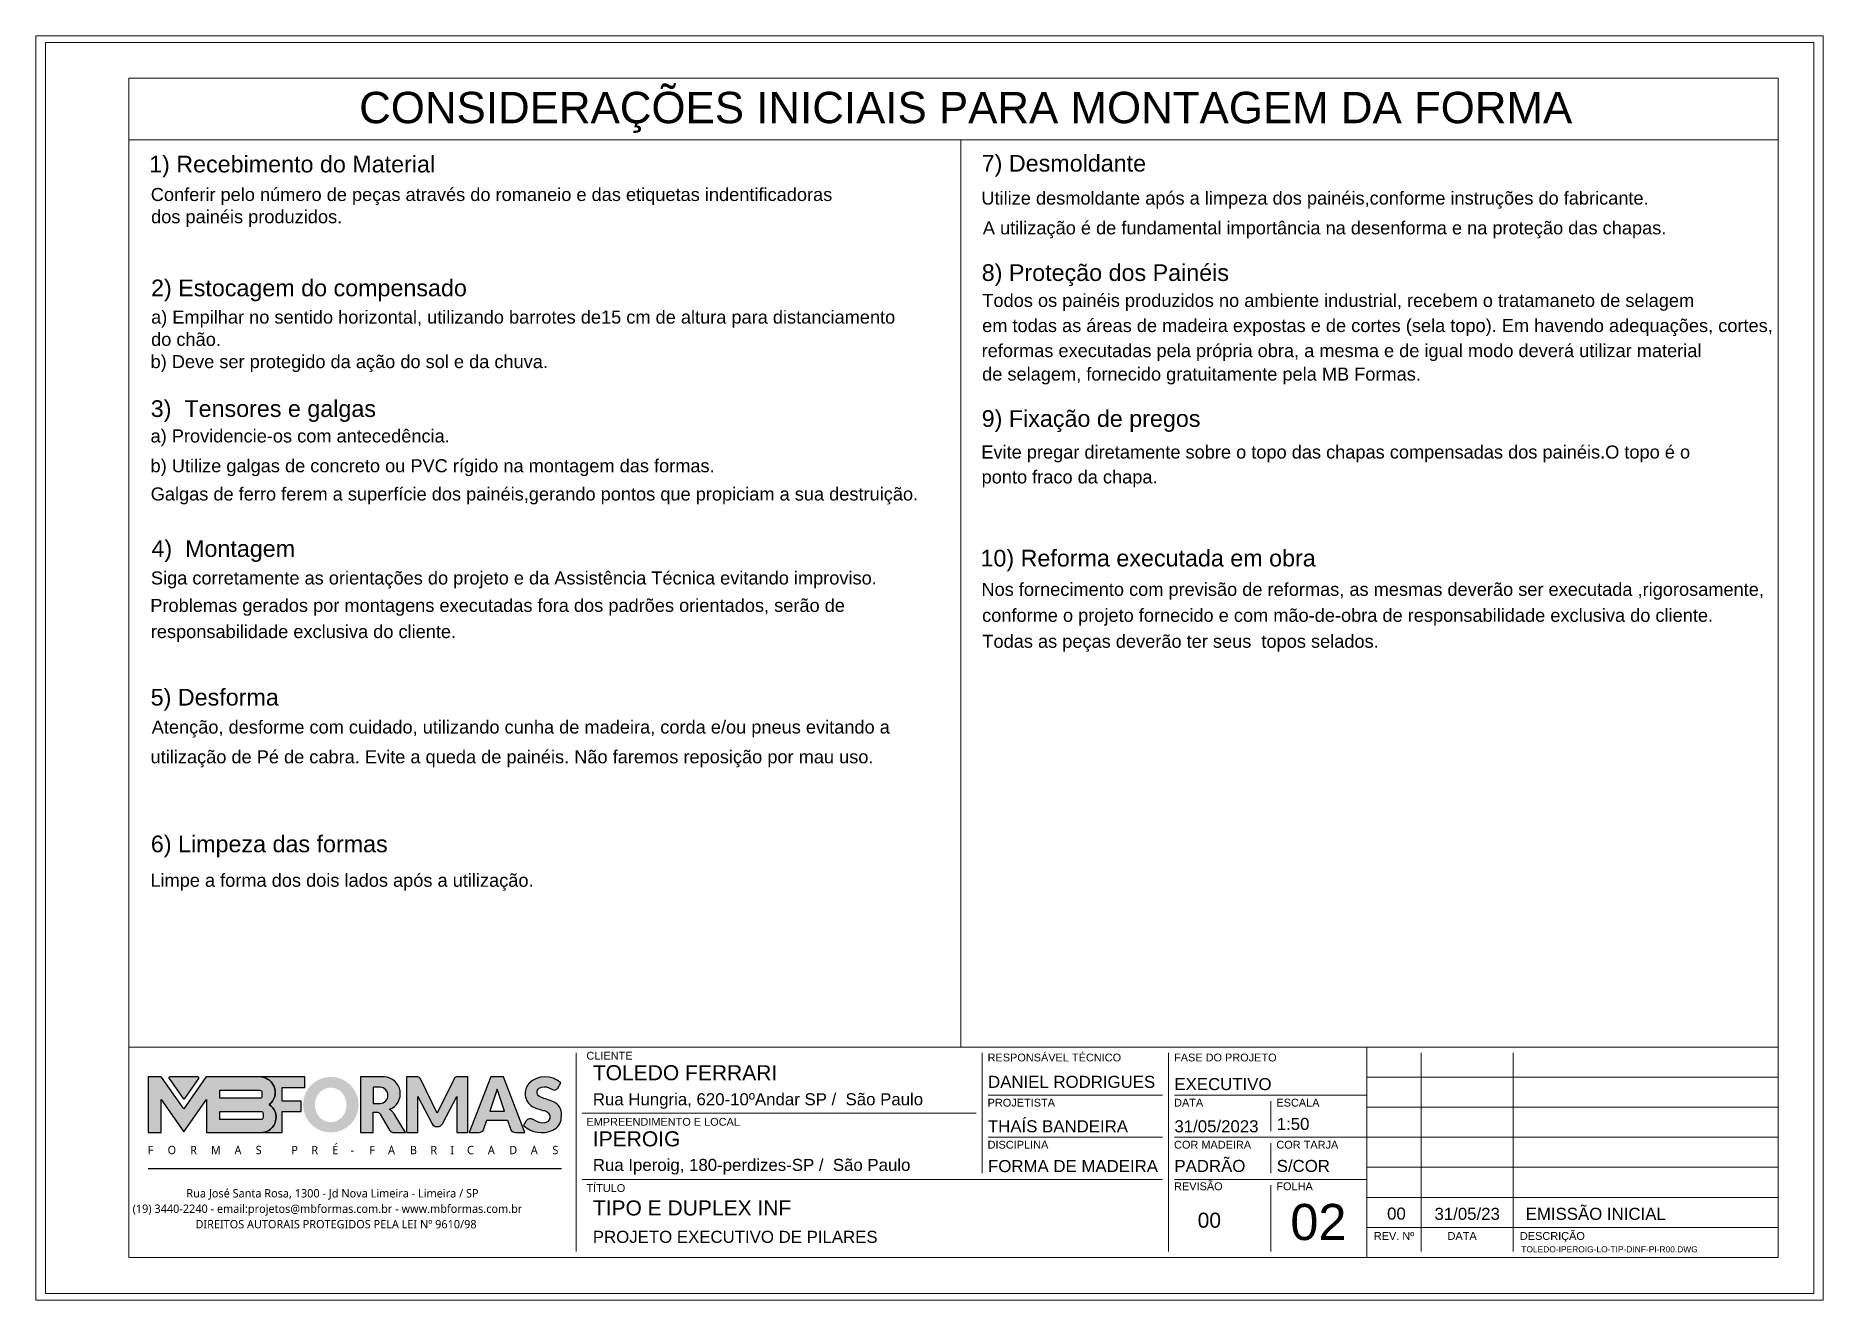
# Paper-space layout '02' of a CAD drawing. Extents: x 399.1 to 428.8, y 284.8 to 305.8.
# The model-space entities are those that its viewports show. They can reach past a viewport. Long polylines and large blocks are cut down to what shows.
import ezdxf
from ezdxf.enums import TextEntityAlignment as Align

# ---------------------------------------------------------------- set-up
doc = ezdxf.new("R2010")
doc.units = 0
for name, color, linetype, lineweight in [('Escora de Viga', 250, 'Continuous', 20), ('FOLHA MB', 7, 'Continuous', 13), ('N° FOLHA', 5, 'Continuous', 13)]:
    doc.layers.add(name, color=color, linetype=linetype, lineweight=lineweight)
doc.layers.add('MB Logo', color=254, linetype='Continuous')
doc.layers.add('VIEW', color=252, linetype='Continuous', lineweight=13, plot=False)
doc.styles.add('ARIAL', font='arial.ttf', dxfattribs={"oblique": 15, "height": 25})
doc.styles.add('MB_C01', font='arial.ttf', dxfattribs={"height": 1.3})
doc.styles.add('MB_C02', font='arial.ttf', dxfattribs={"height": 2})
doc.styles.add('MB_C03', font='arial.ttf', dxfattribs={"height": 2.5})
doc.styles.add('MB_C04', font='arial.ttf', dxfattribs={"height": 6})
doc.styles.add('MtXpl_Lucida_Sans_Un', font='l_10646.ttf')
doc.styles.add('RICARDO', font='arial.ttf', dxfattribs={"width": 0.8})

# ---------------------------------------------------------------- blocks, each defined once
blk = doc.blocks.new('MB-NOVO')
at = {"layer": 'MB Logo', "linetype": 'Continuous'}
h = blk.add_hatch(color=256, dxfattribs=at)
h.dxf.hatch_style = 1
h.set_gradient(color1=(242, 132, 69), color2=(247, 180, 141), rotation=90, tint=1)
h.paths.add_polyline_path([(-18529.6, 10980.8), (-18475.7, 10980.8, 0.706757), (-18468.7, 11008, 0.681802), (-18476.7, 11034.9), (-18529.4, 11034.9, 0.243712), (-18530.2, 11034.5), (-18551.7, 11003.9), (-18573.3, 11034.5, 0.243712), (-18574.1, 11034.9), (-18586.5, 11034.9), (-18586.5, 10980.8), (-18573.9, 10980.8), (-18573.9, 11012.9), (-18551.7, 10981.5), (-18529.6, 11012.9)])
h.paths.add_polyline_path([(-18516.8, 11014.1), (-18516.8, 11022), (-18477.8, 11022, -0.414214), (-18475.8, 11020), (-18475.8, 11016.1, -0.414214), (-18477.8, 11014.1)], flags=16)
h.paths.add_polyline_path([(-18516.8, 11001.4), (-18476.8, 11001.4, -0.414214), (-18474.8, 10999.4), (-18474.8, 10995.5, -0.414214), (-18476.8, 10993.5), (-18516.8, 10993.5)], flags=16)
at = {"layer": 'MB Logo', "true_color": 0x262626}
h = blk.add_hatch(color=250, dxfattribs=at)
h.dxf.hatch_style = 1
h.paths.add_polyline_path([(-18537.3, 11033.3, 0.60809), (-18538.1, 11034.9), (-18565.3, 11034.9, 0.60809), (-18566.1, 11033.3), (-18552.5, 11014, 0.518202), (-18550.9, 11014)])
h = blk.add_hatch(color=250, dxfattribs=at)
h.dxf.hatch_style = 1
h.paths.add_polyline_path([(-18456.2, 11011.3), (-18456.2, 11024.6), (-18434.2, 11024.6), (-18434.2, 11034.9), (-18476.7, 11034.9, -0.681802), (-18468.7, 11008, -0.706757), (-18475.7, 10980.8), (-18456.2, 10980.8), (-18456.2, 11001.4), (-18437.8, 11001.4), (-18437.8, 11011.3)])
h = blk.add_hatch(color=250, dxfattribs=at)
h.dxf.hatch_style = 1
h.paths.add_polyline_path([(-18435.9, 11007.9, 1), (-18381.9, 11007.9, 1)])
edge = h.paths.add_edge_path(flags=16)
edge.add_ellipse((-18409, 11007.7), major_axis=(0, 16.8), ratio=0.916255, start_angle=0, end_angle=360)
h = blk.add_hatch(color=250, dxfattribs=at)
h.dxf.hatch_style = 1
h.paths.add_polyline_path([(-18357, 11034.9), (-18380.2, 11034.9), (-18380.2, 10980.8), (-18367.6, 10980.8), (-18367.6, 11000.7), (-18363.4, 11000.7, -0.195765), (-18360.9, 10998.9), (-18351.8, 10983.2, 0.261385), (-18347.5, 10980.8), (-18336.4, 10980.8), (-18347.5, 10999, 0.082429), (-18349.6, 11001.5), (-18351.9, 11003.4, 0.81838)])
h.paths.add_polyline_path([(-18360.8, 11009), (-18367.6, 11009), (-18367.6, 11025), (-18360.8, 11025, -0.92578)], flags=16)
h = blk.add_hatch(color=250, dxfattribs=at)
h.dxf.hatch_style = 1
h.paths.add_polyline_path([(-18286.6, 11015.9), (-18286.6, 10980.8), (-18275.8, 10980.8), (-18275.8, 11034.9), (-18286.6, 11034.9, 0.216647), (-18289.4, 11032.4), (-18305.5, 10999.8), (-18321.6, 11032.7, 0.199908), (-18324.3, 11034.9), (-18335.2, 11034.9), (-18335.2, 10980.8), (-18324.3, 10980.8), (-18324.3, 11015.9), (-18310.4, 10989.3, 0.279644), (-18306, 10986.6, 0.340986), (-18300.5, 10989.3)])
h = blk.add_hatch(color=250, dxfattribs=at)
h.dxf.hatch_style = 1
h.paths.add_polyline_path([(-18274.4, 10980.8), (-18265, 10980.8, 0.322517), (-18260.2, 10984.3), (-18257.3, 10993), (-18237.2, 10993), (-18234.3, 10984.3, 0.322517), (-18229.5, 10980.8), (-18220.3, 10980.8), (-18241.2, 11034.9), (-18253.4, 11034.9)])
h.paths.add_polyline_path([(-18254.4, 11001.6), (-18247.3, 11023), (-18240.1, 11001.6)], flags=16)
h = blk.add_hatch(color=250, dxfattribs=at)
h.dxf.hatch_style = 1
h.paths.add_polyline_path([(-18206, 11024, -0.247671), (-18196.9, 11024.3), (-18193.5, 11022.5, 0.40799), (-18188.2, 11024.1), (-18185.4, 11029.1, 0.392837), (-18216.2, 11028.7, 0.467779), (-18213.3, 11006.3, 0.077523), (-18201.2, 11002.1, -0.214206), (-18196.1, 10997.9, -0.284295), (-18198.2, 10991.4, -0.26924), (-18208.8, 10991.6), (-18212.2, 10993.6, 0.407727), (-18219, 10992.1), (-18221.8, 10987.7, 0.296878), (-18193.2, 10983.1, 0.272251), (-18184.9, 10995.3), (-18184.6, 10997.9, 0.348906), (-18193.7, 11011.2), (-18200.4, 11013.5, -0.045018), (-18205.8, 11015.7, -0.618284)])
at = {"layer": 'MB Logo', "linetype": 'Continuous'}
blk.add_line((-18586.5, 10945.9), (-18184.8, 10945.9), dxfattribs=at)
at = {"layer": 'MB Logo', "color": 23, "linetype": 'Continuous', "true_color": 0xf28445}
for points in [[(-18573.3, 11034.5, 0.243712), (-18574.1, 11034.9), (-18586.5, 11034.9), (-18586.5, 10980.8), (-18573.9, 10980.8), (-18573.9, 11012.9), (-18551.7, 10981.5), (-18529.6, 11012.9), (-18529.6, 10980.8), (-18475.7, 10980.8, 0.706757), (-18468.7, 11008, 0.681802), (-18476.7, 11034.9), (-18529.4, 11034.9, 0.243712), (-18530.2, 11034.5), (-18551.7, 11003.9)], [(-18516.8, 11022), (-18477.8, 11022, -0.414214), (-18475.8, 11020), (-18475.8, 11016.1, -0.414214), (-18477.8, 11014.1), (-18516.8, 11014.1)], [(-18516.8, 11001.4), (-18476.8, 11001.4, -0.414214), (-18474.8, 10999.4), (-18474.8, 10995.5, -0.414214), (-18476.8, 10993.5), (-18516.8, 10993.5)]]:
    blk.add_lwpolyline(points, format="xyb", close=True, dxfattribs=at)
at = {"layer": 'MB Logo', "color": 250, "true_color": 0x262626}
for points in [[(-18537.3, 11033.3, 0.60809), (-18538.1, 11034.9), (-18565.3, 11034.9, 0.60809), (-18566.1, 11033.3), (-18552.5, 11014, 0.518202), (-18550.9, 11014)], [(-18437.8, 11011.3), (-18456.2, 11011.3), (-18456.2, 11024.6), (-18434.2, 11024.6), (-18434.2, 11034.9), (-18476.7, 11034.9, -0.681802), (-18468.7, 11008, -0.706757), (-18475.7, 10980.8), (-18456.2, 10980.8), (-18456.2, 11001.4), (-18437.8, 11001.4)], [(-18347.5, 10980.8), (-18336.4, 10980.8), (-18347.5, 10999, 0.082429), (-18349.6, 11001.5), (-18351.9, 11003.4, 0.81838), (-18357, 11034.9), (-18380.2, 11034.9), (-18380.2, 10980.8), (-18367.6, 10980.8), (-18367.6, 11000.7), (-18363.4, 11000.7, -0.209789), (-18360.8, 10998.7), (-18351.8, 10983.2, 0.261385)], [(-18286.6, 11015.9), (-18286.6, 10980.8), (-18275.8, 10980.8), (-18275.8, 11034.9), (-18286.6, 11034.9, 0.216647), (-18289.4, 11032.4), (-18305.5, 10999.8), (-18321.5, 11032.4, 0.216647), (-18324.3, 11034.9), (-18335.2, 11034.9), (-18335.2, 10980.8), (-18324.3, 10980.8), (-18324.3, 11015.9), (-18310.4, 10989.3, 0.279644), (-18306, 10986.6), (-18304.9, 10986.6, 0.279644), (-18300.5, 10989.3)], [(-18265, 10980.8, 0.322517), (-18260.2, 10984.3), (-18257.3, 10993), (-18237.2, 10993), (-18234.3, 10984.3, 0.322517), (-18229.5, 10980.8), (-18220.3, 10980.8), (-18241.2, 11034.9), (-18253.4, 11034.9), (-18274.4, 10980.8)], [(-18206.2, 11015.9, -0.549626), (-18206.4, 11023.8, -0.258723), (-18196.9, 11024.3), (-18193.5, 11022.5, 0.40799), (-18188.2, 11024.1), (-18185.4, 11029.1, 0.392837), (-18216.2, 11028.7, 0.467779), (-18213.3, 11006.3, 0.077523), (-18201.2, 11002.1, -0.203897), (-18196.3, 10998.2), (-18196.1, 10997.8, -0.267611), (-18198, 10991.6), (-18198.5, 10991.3, -0.261145), (-18208.8, 10991.6), (-18212.2, 10993.6, 0.407727), (-18219, 10992.1), (-18221.8, 10987.7, 0.296878), (-18193.2, 10983.1, 0.265963), (-18184.9, 10994.9), (-18184.7, 10997.6, 0.340466), (-18193.1, 11011), (-18200.4, 11013.5, -0.049298)], [(-18367.6, 11009), (-18360.8, 11009, 0.92578), (-18360.8, 11025), (-18367.6, 11025)]]:
    blk.add_lwpolyline(points, format="xyb", close=True, dxfattribs=at)
blk.add_lwpolyline([(-18247.3, 11023), (-18254.4, 11001.6), (-18240.1, 11001.6)], close=True, dxfattribs=at)
at = {"layer": 'MB Logo', "color": 250, "true_color": 0x262626, "style": 'MtXpl_Lucida_Sans_Un'}
for s, height, p in [('F', 8.12, (-18586.8, 10959.8)), ('O', 8.12, (-18567.5, 10959.8)), ('R', 8.12, (-18545.6, 10959.8)), ('M', 8.12, (-18525.4, 10959.8)), ('A', 8.12, (-18502.5, 10959.8)), ('S', 8.12, (-18481.9, 10959.8)), ('P', 8.12, (-18447.3, 10959.8)), ('R', 8.12, (-18427.8, 10959.8)), ('É', 8.12, (-18407.5, 10959.8)), ('-', 8.12, (-18389.6, 10959.8)), ('F', 8.12, (-18371.4, 10959.8)), ('A', 8.12, (-18353.3, 10959.8)), ('B', 8.12, (-18332.1, 10959.8)), ('R', 8.12, (-18312.2, 10959.8)), ('I', 8.12, (-18292.7, 10959.8)), ('C', 8.12, (-18276.6, 10959.8)), ('A', 8.12, (-18256.3, 10959.8)), ('D', 8.12, (-18235.5, 10959.8)), ('A', 8.12, (-18214.6, 10959.8)), ('S', 8.12, (-18193.6, 10959.8)), ('DIREITOS AUTORAIS PROTEGIDOS PELA LEI Nº 9610/98', 8.122, (-18540.4, 10887.8))]:
    blk.add_text(s, height=height, dxfattribs=at).set_placement(p)
at = {"layer": 'MB Logo', "style": 'MtXpl_Lucida_Sans_Un'}
for s, p in [('Rua José Santa Rosa, 1300 - Jd Nova Limeira - Limeira / SP', (-18549.2, 10917.8)), ('(19) 3440-2240 - email:projetos@mbformas.com.br - www.mbformas.com.br', (-18601.5, 10902.8))]:
    blk.add_text(s, height=8.122, dxfattribs=at).set_placement(p)
blk = doc.blocks.new('A$C169d8357')
at = {"layer": 'FOLHA MB', "color": 1}
for p, q in [((1109.8, 356.7), (70, 356.7)), ((445.6, 351.7), (445.6, 185)), ((786.6, 351.7), (786.6, 250.7)), ((943.1, 351.7), (943.1, 185)), ((1109.8, 356.7), (1109.8, 179.9)), ((1455, 356.7), (1109.8, 356.7)), ((1155.3, 185), (1155.3, 351.7)), ((1232.6, 351.7), (1232.6, 185)), ((1455, 331.5), (1109.8, 331.5)), ((938.1, 316.3), (791.6, 316.3)), ((1109.8, 316.3), (948.2, 316.3)), ((781.5, 301.2), (450.7, 301.2)), ((1029, 311.3), (1029, 286)), ((1455, 306.2), (1109.8, 306.2)), ((938.1, 281), (791.6, 281)), ((1109.8, 281), (948.2, 281)), ((1029, 275.9), (1029, 250.7)), ((1455, 281), (1109.8, 281)), ((1455, 255.7), (1109.8, 255.7)), ((938.1, 245.6), (450.7, 245.6)), ((1109.8, 245.6), (948.2, 245.6)), ((1029, 240.6), (1029, 185)), ((1455, 230.4), (1109.8, 230.4)), ((1455, 205.2), (1109.8, 205.2))]:
    blk.add_line(p, q, dxfattribs=at)
for points in [[(0, 1199.9), (0, 149.9), (1485, 149.9), (1485, 1199.9)], [(70, 1169.9), (70, 179.9), (1455, 179.9), (1455, 1169.9)]]:
    blk.add_lwpolyline(points, close=True, dxfattribs=at)
at = {"layer": 'MB Logo', "xscale": 0.8642040370897565, "yscale": 0.8642040370897565, "zscale": 0.8642040370897565}
blk.add_blockref('MB-NOVO', (16148.7, -9204.8), dxfattribs=at)
at = {"layer": 'FOLHA MB', "color": 6}
for s, height, style, p in [('CLIENTE', 6.57, 'MB_C01', (454.3, 346.1)), ('RESPONSÁVEL TÉCNICO', 6.566, 'MB_C01', (791.2, 344.6)), ('FASE DO PROJETO', 6.566, 'MB_C01', (947.8, 344.6)), ('Rua Hungria, 620-10ºAndar SP /  São Paulo', 10.102, 'MB_C02', (459.7, 307.8)), ('PROJETISTA', 6.57, 'MB_C01', (791.2, 306.7)), ('DATA', 6.57, 'MB_C01', (947.8, 306.7)), ('ESCALA', 6.57, 'MB_C01', (1033.7, 306.7)), ('EMPREENDIMENTO E LOCAL', 6.566, 'MB_C01', (454.3, 290.6)), ('DISCIPLINA', 6.57, 'MB_C01', (791.2, 271.4)), ('COR MADEIRA', 6.566, 'MB_C01', (947.8, 271.4)), ('COR TARJA', 6.57, 'MB_C01', (1033.7, 271.4)), ('Rua Iperoig, 180-perdizes-SP /  São Paulo', 10.102, 'MB_C02', (459.7, 252.7)), ('TÍTULO', 6.57, 'MB_C01', (454.3, 235)), ('REVISÃO', 6.57, 'MB_C01', (947.8, 236.5)), ('FOLHA', 6.57, 'MB_C01', (1033.7, 236.5)), ('PROJETO EXECUTIVO DE PILARES', 10.102, 'MB_C02', (459.7, 192.3))]:
    blk.add_text(s, height=height, dxfattribs=dict(at, style=style)).set_placement(p)
at = {"layer": 'FOLHA MB', "color": 5}
for s, height, style, p in [('TOLEDO FERRARI', 12.628, 'MB_C03', (459.7, 328.8)), ('DANIEL RODRIGUES', 10.102, 'MB_C02', (791.6, 322.4)), ('EXECUTIVO', 10.1, 'MB_C02', (948.1, 320.5)), ('IPEROIG', 12.63, 'MB_C03', (459.7, 273.3)), ('THAÍS BANDEIRA', 10.102, 'MB_C02', (791.5, 285.1)), ('31/05/2023', 10.1, 'MB_C02', (948.1, 285.1)), ('1:50', 10.1, 'MB_C02', (1034, 287.1)), ('FORMA DE MADEIRA', 10.102, 'MB_C02', (791.6, 251.7)), ('PADRÃO', 10.1, 'MB_C02', (948.1, 251.8)), ('S/COR', 10.1, 'MB_C02', (1034, 251.8)), ('TIPO E DUPLEX INF', 12.628, 'MB_C03', (459.7, 215.3)), ('00', 12.63, 'MB_C03', (967.6, 205)), ('00', 10.1, 'MB_C02', (1126.7, 211.8)), ('31/05/23', 10.1, 'MB_C02', (1166.5, 211.6)), ('EMISSÃO INICIAL', 10.102, 'MB_C02', (1243.1, 211.6))]:
    blk.add_text(s, height=height, dxfattribs=dict(at, style=style)).set_placement(p)
at = {"layer": 'FOLHA MB', "color": 6, "style": 'MB_C01'}
for s, p in [('REV. Nº', (1132.5, 198.1)), ('DATA', (1189.7, 198.1)), ('DESCRIÇÃO', (1265.5, 198.1))]:
    blk.add_text(s, height=6.57, dxfattribs=at).set_placement(p, align=Align.MIDDLE_CENTER)
at = {"layer": 'FOLHA MB', "insert": (1239.4, 189.4), "char_height": 5.051, "width": 210.818, "attachment_point": 1, "style": 'MB_C04'}
blk.add_mtext('TOLEDO-IPEROIG-LO-TIP-DINF-PI-R00.DWG', dxfattribs=at)

msp = doc.modelspace()

# ---------------------------------------------------------------- linework, layer by layer
at = {"layer": 'Escora de Viga'}
msp.add_line((-16737.68, 9650.571), (-16719.18, 9650.571), dxfattribs=at)
at = {"layer": 'FOLHA MB', "color": 0}
msp.add_line((-17436.397, 9650.571), (-16051.397, 9650.571), dxfattribs=at)
at = {"layer": 'FOLHA MB', "color": 1}
msp.add_line((-16737.68, 9650.571), (-16737.68, 8889.045), dxfattribs=at)

# ---------------------------------------------------------------- block references
at = {"layer": 'MB Logo'}
msp.add_blockref('A$C169d8357', (-17506.377, 8532.321), dxfattribs=at)

# ---------------------------------------------------------------- texts
at = {"layer": 'FOLHA MB'}
for s, height, style, p in [('CONSIDERAÇÕES INICIAIS PARA MONTAGEM DA FORMA', 26.35776, 'RICARDO', (-17242.929, 9664.425)), ('Conferir pelo número de peças através do romaneio e das etiquetas indentificadoras ', 10.935, 'ARIAL', (-17417.9, 9599.146)), ('Utilize desmoldante após a limpeza dos painéis,conforme instruções do fabricante. ', 10.935, 'ARIAL', (-16720.378, 9596.143)), ('dos painéis produzidos.', 10.935, 'ARIAL', (-17417.641, 9580.498)), ('A utilização é de fundamental importância na desenforma e na proteção das chapas.', 10.935, 'ARIAL', (-16719.18, 9571.143)), ('Todos os painéis produzidos no ambiente industrial, recebem o tratamaneto de selagem ', 10.935, 'ARIAL', (-16719.566, 9510.227)), ('a) Empilhar no sentido horizontal, utilizando barrotes de15 cm de altura para distanciamento ', 10.935, 'ARIAL', (-17417.645, 9496.237)), ('do chão.', 10.935, 'ARIAL', (-17417.633, 9477.536)), ('em todas as áreas de madeira expostas e de cortes (sela topo). Em havendo adequações, cortes, ', 10.935, 'ARIAL', (-16719.729, 9489.161)), ('reformas executadas pela própria obra, a mesma e de igual modo deverá utilizar material  ', 10.935, 'ARIAL', (-16720.175, 9468.095)), ('b) Deve ser protegido da ação do sol e da chuva.', 10.935, 'ARIAL', (-17418.064, 9458.88)), (' de selagem, fornecido gratuitamente pela MB Formas.', 10.935, 'ARIAL', (-16724.006, 9448.434)), ('a) Providencie-os com antecedência.', 10.935, 'ARIAL', (-17418.102, 9396.472)), ('b) Utilize galgas de concreto ou PVC rígido na montagem das formas.', 10.935, 'ARIAL', (-17418.102, 9371.472)), ('Evite pregar diretamente sobre o topo das chapas compensadas dos painéis.O topo é o', 10.935, 'ARIAL', (-16720.439, 9382.985)), ('ponto fraco da chapa.', 10.935, 'ARIAL', (-16720.199, 9362.082)), ('      Galgas de ferro ferem a superfície dos painéis,gerando pontos que propiciam a sua destruição. ', 10.935, 'ARIAL', (-17443.422, 9347.756)), ('Siga corretamente as orientações do projeto e da Assistência Técnica evitando improviso.', 10.935, 'ARIAL', (-17417.816, 9277.269)), ('Nos fornecimento com previsão de reformas, as mesmas deverão ser executada ,rigorosamente,', 10.935, 'ARIAL', (-16720.335, 9267.702)), ('Problemas gerados por montagens executadas fora dos padrões orientados, serão de ', 10.935, 'ARIAL', (-17418.307, 9254.24)), ('conforme o projeto fornecido e com mão-de-obra de responsabilidade exclusiva do cliente.', 10.935, 'ARIAL', (-16719.788, 9245.906)), (' responsabilidade exclusiva do cliente.', 10.935, 'ARIAL', (-17422.168, 9232.269)), ('Todas as peças deverão ter seus  topos selados.', 10.935, 'ARIAL', (-16719.544, 9224.111)), ('Atenção, desforme com cuidado, utilizando cunha de madeira, corda e/ou pneus evitando a  ', 10.935, 'ARIAL', (-17417.118, 9152.141)), ('utilização de Pé de cabra. Evite a queda de painéis. Não faremos reposição por mau uso. ', 10.935, 'ARIAL', (-17418.094, 9127.141)), ('Limpe a forma dos dois lados após a utilização.', 10.935, 'ARIAL', (-17418.24, 9023.497))]:
    msp.add_text(s, height=height, dxfattribs=dict(at, style=style)).set_placement(p)
at = {"layer": 'FOLHA MB', "color": 30, "true_color": 0xf26722, "style": 'ARIAL'}
for s, p in [('1) Recebimento do Material', (-17419.324, 9623.137)), ('7) Desmoldante', (-16720.113, 9623.828)), ('2) Estocagem do compensado', (-17417.699, 9519.172)), ('8) Proteção dos Painéis', (-16720.09, 9532.028)), ('3)  Tensores e galgas', (-17417.938, 9417.878)), ('9) Fixação de pregos', (-16720.127, 9409.544)), ('4)  Montagem', (-17417.368, 9300.4)), ('10) Reforma executada em obra', (-16721.151, 9292.386)), ('5) Desforma', (-17417.999, 9175.626)), ('6) Limpeza das formas', (-17417.851, 9052.496))]:
    msp.add_text(s, height=14, dxfattribs=at).set_placement(p)
at = {"layer": 'N° FOLHA', "color": 5, "style": 'MB_C04'}
msp.add_text('02', height=30.3061, dxfattribs=at).set_placement((-16460.91, 8727.003))

psp = doc.layouts.new('02')

# ---------------------------------------------------------------- viewports
at = {"layer": 'VIEW'}
vp = psp.add_viewport(center=(413.954, 295.344), size=(29.7, 21), view_center_point=(-16763.98, 9207.177), view_height=1061.38736, dxfattribs=at)
vp.frozen_layers = ['VIEW']

doc.saveas('drawing.dxf')
